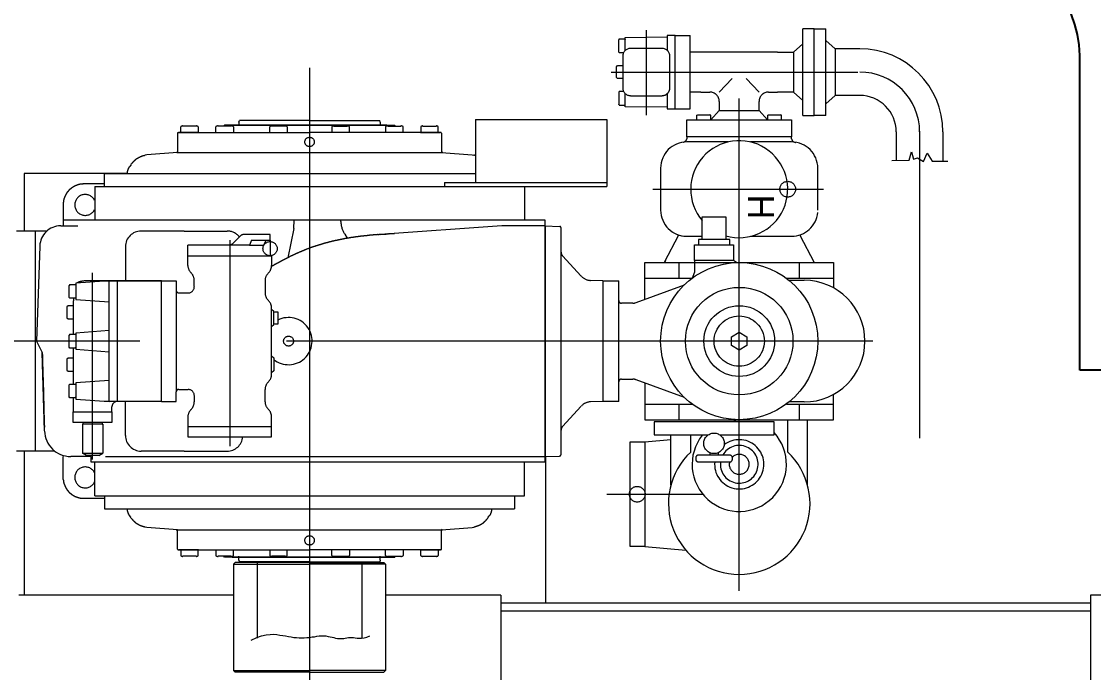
# Model space of a CAD drawing. Extents: x 475189 to 476029, y 1007718 to 1008015.
# Drawn here: x 475704.76 to 475715.73, y 1007880.77 to 1007887.43 of the extents above; entities that cross this region are included whole.
import ezdxf
from ezdxf.enums import TextEntityAlignment as Align

# ---------------------------------------------------------------- set-up
doc = ezdxf.new("R2010")
doc.units = 0
doc.header["$LTSCALE"] = 2
doc.header["$MEASUREMENT"] = 0
doc.linetypes.add('AM_ISO02W050x2', pattern=[3.75, 3, -0.75])
doc.layers.get('0').update_dxf_attribs({"linetype": 'CONTINUOUS', "lineweight": 0})
doc.layers.add('R.B', color=6, linetype='CONTINUOUS', lineweight=0)
doc.layers.add('TEXT', color=1, linetype='CONTINUOUS', lineweight=0)
doc.layers.add('Yellow-1', color=2, linetype='CONTINUOUS')
doc.styles.add('ROMANS', font='ROMANS.SHX')
doc.styles.get("Standard").update_dxf_attribs({"font": '', "width": 0.95, "height": 200})
doc.styles.add('XT03_5', font='romans', dxfattribs={"width": 0.6, "height": 87.5})
doc.styles.get('Standard').set_extended_font_data('Gulim')

# ---------------------------------------------------------------- blocks, each defined once
blk = doc.blocks.new('EXISTING')
at = {"color": 8}
blk.add_line((475707.706, 1007884.156), (475707.706, 1007851.614), dxfattribs=at)
at = {"color": 8, "linetype": 'ByBlock', "style": 'ROMANS'}
for tag, height, width, p in [('DIRECTION', 0.536, 0.85, (475672.394, 1007828.239)), ('DN', 1.072, 0.708333, (475752.552, 1007802.238))]:
    blk.add_attdef(tag, text='', height=height, dxfattribs=dict(at, width=width)).set_placement(p, align=Align.MIDDLE_RIGHT)
at = {"color": 8, "style": 'XT03_5', "text_generation_flag": 4, "width": 0.6, "flags": 9}
for p, rotation in [((475706.595, 1007775.576), 270), ((475708.817, 1007766.103), 90)]:
    blk.add_attdef('KEYWORD', p, '', height=0.0375, rotation=rotation, dxfattribs=at)
at = {"color": 8, "style": 'XT03_5', "width": 0.6, "flags": 9}
for p, rotation in [((475708.817, 1007775.576), 270), ((475706.595, 1007766.103), 90)]:
    blk.add_attdef('KEYWORD', p, '', height=0.0375, rotation=rotation, dxfattribs=at)
at = {"layer": 'TEXT', "color": 8, "style": 'ROMANS', "width": 0.85, "flags": 8}
blk.add_attdef('WTD', text='', height=1.072, rotation=180, dxfattribs=at).set_placement((475705.173, 1007794.2), align=Align.MIDDLE_CENTER)
blk.add_attdef('WTD', text='', height=1.072, dxfattribs=at).set_placement((475731.4, 1007752.462), align=Align.MIDDLE_CENTER)

msp = doc.modelspace()

# ---------------------------------------------------------------- linework, layer by layer
at = {"color": 8, "linetype": 'AM_ISO02W050x2'}
for p, q in [((475711.151, 1007887.337), (475711.151, 1007886.468)), ((475712.752, 1007886.465), (475712.752, 1007887.35)), ((475712.87, 1007887.35), (475712.752, 1007887.35)), ((475712.87, 1007886.465), (475712.87, 1007887.35)), ((475712.87, 1007886.465), (475712.87, 1007887.35)), ((475712.87, 1007887.35), (475712.988, 1007887.35)), ((475712.988, 1007886.465), (475712.988, 1007887.35)), ((475710.874, 1007887.247), (475710.869, 1007887.237)), ((475710.869, 1007887.114), (475710.869, 1007887.237)), ((475710.874, 1007887.247), (475710.931, 1007887.247)), ((475710.931, 1007887.247), (475710.936, 1007887.237)), ((475710.936, 1007887.262), (475711.365, 1007887.267)), ((475710.936, 1007887.129), (475710.936, 1007887.262)), ((475711.151, 1007887.264), (475711.151, 1007887.03)), ((475711.446, 1007887.283), (475711.365, 1007887.283)), ((475711.365, 1007887.283), (475711.365, 1007887.129)), ((475711.446, 1007886.532), (475711.446, 1007887.283)), ((475711.446, 1007887.283), (475711.601, 1007887.283)), ((475711.601, 1007886.532), (475711.601, 1007887.283)), ((475712.656, 1007887.112), (475712.752, 1007887.197)), ((475713.085, 1007887.146), (475712.988, 1007887.231)), ((475710.874, 1007887.105), (475710.869, 1007887.114)), ((475710.918, 1007887.105), (475710.874, 1007887.105)), ((475711.312, 1007887.149), (475710.99, 1007887.149)), ((475711.708, 1007887.112), (475711.601, 1007887.112)), ((475712.495, 1007887.112), (475711.708, 1007887.112)), ((475712.495, 1007887.112), (475712.656, 1007887.112)), ((475712.656, 1007887.112), (475712.656, 1007886.704)), ((475713.085, 1007887.146), (475713.085, 1007886.669)), ((475713.335, 1007887.146), (475713.085, 1007887.146)), ((475710.845, 1007886.963), (475710.858, 1007886.975)), ((475710.845, 1007886.853), (475710.845, 1007886.963)), ((475710.858, 1007886.975), (475710.91, 1007886.975)), ((475710.91, 1007887.069), (475710.91, 1007886.747)), ((475711.392, 1007886.747), (475711.392, 1007887.069)), ((475707.706, 1007886.952), (475707.706, 1007880.908)), ((475710.791, 1007886.908), (475713.315, 1007886.908)), ((475710.858, 1007886.841), (475710.845, 1007886.853)), ((475710.91, 1007886.841), (475710.858, 1007886.841)), ((475711.898, 1007886.704), (475712.031, 1007886.841)), ((475712.306, 1007886.704), (475712.172, 1007886.841)), ((475710.874, 1007886.71), (475710.869, 1007886.701)), ((475710.869, 1007886.701), (475710.869, 1007886.578)), ((475710.918, 1007886.71), (475710.874, 1007886.71)), ((475710.936, 1007886.554), (475710.936, 1007886.687)), ((475710.99, 1007886.666), (475711.312, 1007886.666)), ((475711.365, 1007886.687), (475711.365, 1007886.532)), ((475711.708, 1007886.704), (475711.601, 1007886.704)), ((475711.708, 1007886.704), (475711.801, 1007886.704)), ((475712.102, 1007881.601), (475712.102, 1007886.637)), ((475712.402, 1007886.704), (475712.495, 1007886.704)), ((475712.656, 1007886.704), (475712.495, 1007886.704)), ((475712.656, 1007886.704), (475712.752, 1007886.618)), ((475713.085, 1007886.669), (475712.988, 1007886.584)), ((475713.335, 1007886.669), (475713.085, 1007886.669)), ((475710.874, 1007886.569), (475710.869, 1007886.578)), ((475710.874, 1007886.569), (475710.931, 1007886.569)), ((475710.931, 1007886.569), (475710.936, 1007886.578)), ((475711.365, 1007886.549), (475710.936, 1007886.554)), ((475711.365, 1007886.532), (475711.446, 1007886.532)), ((475711.446, 1007886.532), (475711.601, 1007886.532)), ((475711.898, 1007886.607), (475711.898, 1007886.514)), ((475712.306, 1007886.514), (475712.306, 1007886.607)), ((475709.405, 1007886.423), (475709.405, 1007885.78)), ((475709.405, 1007886.423), (475710.747, 1007886.423)), ((475710.747, 1007886.423), (475710.747, 1007885.737)), ((475711.566, 1007886.246), (475711.566, 1007886.418)), ((475711.566, 1007886.418), (475712.638, 1007886.418)), ((475711.669, 1007886.467), (475711.678, 1007886.472)), ((475711.669, 1007886.418), (475711.669, 1007886.467)), ((475711.678, 1007886.472), (475711.801, 1007886.472)), ((475711.811, 1007886.466), (475711.801, 1007886.472)), ((475711.811, 1007886.418), (475711.811, 1007886.466)), ((475711.898, 1007886.514), (475711.812, 1007886.418)), ((475711.898, 1007886.514), (475712.306, 1007886.514)), ((475712.306, 1007886.514), (475712.391, 1007886.418)), ((475712.393, 1007886.467), (475712.402, 1007886.472)), ((475712.393, 1007886.418), (475712.393, 1007886.467)), ((475712.402, 1007886.472), (475712.525, 1007886.472)), ((475712.534, 1007886.466), (475712.525, 1007886.472)), ((475712.534, 1007886.418), (475712.534, 1007886.466)), ((475712.638, 1007886.418), (475712.638, 1007886.246)), ((475712.752, 1007886.465), (475712.87, 1007886.465)), ((475712.988, 1007886.465), (475712.87, 1007886.465)), ((475706.388, 1007886.289), (475706.388, 1007886.349)), ((475706.545, 1007886.356), (475706.411, 1007886.356)), ((475706.568, 1007886.349), (475706.568, 1007886.289)), ((475706.748, 1007886.289), (475706.748, 1007886.349)), ((475706.905, 1007886.356), (475706.77, 1007886.356)), ((475706.835, 1007886.364), (475706.83, 1007886.356)), ((475706.915, 1007886.364), (475706.835, 1007886.364)), ((475706.915, 1007886.364), (475707.706, 1007886.364)), ((475707.706, 1007886.364), (475706.915, 1007886.364)), ((475706.927, 1007886.349), (475706.927, 1007886.289)), ((475706.982, 1007886.397), (475706.988, 1007886.413)), ((475706.982, 1007886.397), (475706.982, 1007886.364)), ((475707.706, 1007886.413), (475706.988, 1007886.413)), ((475707.298, 1007886.289), (475707.298, 1007886.349)), ((475707.455, 1007886.356), (475707.321, 1007886.356)), ((475707.478, 1007886.349), (475707.478, 1007886.289)), ((475707.706, 1007886.413), (475708.424, 1007886.413)), ((475707.706, 1007886.364), (475708.496, 1007886.364)), ((475708.496, 1007886.364), (475707.706, 1007886.364)), ((475707.934, 1007886.349), (475707.934, 1007886.289)), ((475707.956, 1007886.356), (475708.091, 1007886.356)), ((475708.113, 1007886.289), (475708.113, 1007886.349)), ((475708.429, 1007886.397), (475708.424, 1007886.413)), ((475708.429, 1007886.397), (475708.429, 1007886.364)), ((475708.484, 1007886.349), (475708.484, 1007886.289)), ((475708.496, 1007886.364), (475708.577, 1007886.364)), ((475708.506, 1007886.356), (475708.641, 1007886.356)), ((475708.577, 1007886.364), (475708.582, 1007886.356)), ((475708.664, 1007886.289), (475708.664, 1007886.349)), ((475708.843, 1007886.349), (475708.843, 1007886.289)), ((475708.866, 1007886.356), (475709.001, 1007886.356)), ((475709.023, 1007886.289), (475709.023, 1007886.349)), ((475706.36, 1007886.289), (475706.355, 1007886.284)), ((475706.36, 1007886.289), (475706.355, 1007886.284)), ((475706.355, 1007886.284), (475706.355, 1007886.096)), ((475706.355, 1007886.284), (475706.355, 1007886.147)), ((475706.36, 1007886.289), (475706.569, 1007886.289)), ((475706.569, 1007886.289), (475706.365, 1007886.289)), ((475706.365, 1007886.289), (475706.569, 1007886.289)), ((475706.556, 1007886.289), (475706.379, 1007886.289)), ((475706.569, 1007886.289), (475707.706, 1007886.289)), ((475708.842, 1007886.289), (475707.706, 1007886.289)), ((475708.619, 1007886.289), (475708.529, 1007886.289)), ((475709.051, 1007886.289), (475708.842, 1007886.289)), ((475709.046, 1007886.289), (475708.842, 1007886.289)), ((475708.842, 1007886.289), (475709.046, 1007886.289)), ((475708.856, 1007886.289), (475709.032, 1007886.289)), ((475709.051, 1007886.289), (475709.057, 1007886.284)), ((475709.051, 1007886.289), (475709.057, 1007886.284)), ((475709.057, 1007886.284), (475709.057, 1007886.096)), ((475709.057, 1007886.284), (475709.057, 1007886.147)), ((475711.566, 1007886.246), (475711.566, 1007886.225)), ((475712.638, 1007886.246), (475711.566, 1007886.246)), ((475712.638, 1007886.225), (475712.638, 1007886.246)), ((475713.709, 1007886.295), (475713.709, 1007886.004)), ((475713.948, 1007886.303), (475713.948, 1007883.165)), ((475714.186, 1007886.295), (475714.186, 1007885.997)), ((475706.355, 1007886.085), (475706.04, 1007886.06)), ((475706.355, 1007886.096), (475706.348, 1007886.084)), ((475706.348, 1007886.085), (475709.063, 1007886.085)), ((475709.056, 1007886.085), (475709.371, 1007886.06)), ((475709.057, 1007886.096), (475709.063, 1007886.085)), ((475711.987, 1007886.193), (475711.566, 1007886.193)), ((475712.638, 1007886.193), (475712.216, 1007886.193)), ((475713.842, 1007886.008), (475713.865, 1007886.093)), ((475713.865, 1007886.093), (475713.886, 1007886.018)), ((475709.371, 1007886.06), (475709.387, 1007886.058)), ((475713.663, 1007886.003), (475713.842, 1007886.008)), ((475713.886, 1007886.018), (475713.927, 1007886.031)), ((475713.927, 1007886.031), (475713.988, 1007885.994)), ((475713.988, 1007885.994), (475714.026, 1007886.079)), ((475714.026, 1007886.079), (475714.077, 1007885.997)), ((475714.077, 1007885.997), (475714.235, 1007885.997)), ((475705.842, 1007885.871), (475704.785, 1007885.871)), ((475704.785, 1007885.871), (475704.785, 1007885.281)), ((475705.607, 1007885.871), (475709.405, 1007885.871)), ((475705.607, 1007885.737), (475705.607, 1007885.871)), ((475711.298, 1007885.925), (475711.298, 1007885.496)), ((475712.906, 1007885.496), (475712.906, 1007885.925)), ((475705.399, 1007885.764), (475705.388, 1007885.764)), ((475705.607, 1007885.764), (475705.399, 1007885.764)), ((475709.088, 1007885.78), (475710.747, 1007885.78)), ((475709.088, 1007885.78), (475709.088, 1007885.737)), ((475705.508, 1007885.737), (475709.904, 1007885.737)), ((475705.508, 1007885.737), (475705.508, 1007885.394)), ((475709.904, 1007885.737), (475710.747, 1007885.737)), ((475709.904, 1007885.737), (475709.904, 1007885.394)), ((475711.219, 1007885.71), (475712.964, 1007885.71)), ((475705.186, 1007885.571), (475705.186, 1007885.335)), ((475711.724, 1007885.196), (475711.724, 1007885.426)), ((475711.724, 1007885.426), (475711.965, 1007885.426)), ((475711.965, 1007885.426), (475711.965, 1007885.196)), ((475705.16, 1007885.335), (475705.336, 1007885.335)), ((475705.82, 1007885.394), (475705.186, 1007885.394)), ((475710.118, 1007885.394), (475705.82, 1007885.394)), ((475707.545, 1007885.308), (475707.549, 1007885.394)), ((475707.545, 1007885.335), (475707.546, 1007885.335)), ((475708.026, 1007885.378), (475708.025, 1007885.394)), ((475708.028, 1007885.335), (475708.029, 1007885.335)), ((475709.673, 1007885.335), (475708.43, 1007885.246)), ((475710.118, 1007885.335), (475709.673, 1007885.335)), ((475710.118, 1007885.076), (475710.118, 1007885.394)), ((475710.118, 1007885.335), (475710.118, 1007882.976)), ((475710.118, 1007885.335), (475710.263, 1007885.33)), ((475704.902, 1007885.281), (475704.709, 1007885.281)), ((475705.018, 1007885.281), (475704.902, 1007885.281)), ((475704.902, 1007885.074), (475704.902, 1007885.281)), ((475706.423, 1007885.281), (475705.983, 1007885.281)), ((475706.423, 1007885.281), (475706.862, 1007885.281)), ((475706.997, 1007885.231), (475706.921, 1007885.155)), ((475707.302, 1007885.247), (475707.035, 1007885.247)), ((475707.302, 1007885.188), (475707.302, 1007885.247)), ((475707.545, 1007885.308), (475707.484, 1007885.009)), ((475707.545, 1007885.308), (475707.484, 1007885.009)), ((475708.067, 1007885.249), (475708.092, 1007885.208)), ((475708.067, 1007885.249), (475708.092, 1007885.208)), ((475708.43, 1007885.246), (475708.419, 1007885.245)), ((475708.43, 1007885.246), (475708.419, 1007885.245)), ((475708.429, 1007885.246), (475708.489, 1007885.25)), ((475708.484, 1007885.25), (475708.49, 1007885.25)), ((475710.279, 1007882.997), (475710.279, 1007885.314)), ((475711.481, 1007885.241), (475711.335, 1007884.96)), ((475711.566, 1007885.228), (475711.724, 1007885.228)), ((475712.216, 1007885.228), (475712.638, 1007885.228)), ((475712.722, 1007885.241), (475712.868, 1007884.96)), ((475704.946, 1007885.128), (475704.914, 1007884.157)), ((475705.822, 1007885.121), (475705.822, 1007884.772)), ((475706.905, 1007885.139), (475706.46, 1007885.139)), ((475706.46, 1007885.027), (475706.46, 1007885.139)), ((475706.889, 1007885.189), (475706.889, 1007883.082)), ((475707.093, 1007885.139), (475706.905, 1007885.139)), ((475706.905, 1007885.139), (475706.905, 1007885.139)), ((475707.113, 1007885.188), (475707.093, 1007885.139)), ((475707.093, 1007885.139), (475707.238, 1007885.139)), ((475707.113, 1007885.188), (475707.302, 1007885.188)), ((475707.238, 1007885.139), (475707.263, 1007885.188)), ((475707.302, 1007885.188), (475707.302, 1007885.027)), ((475711.646, 1007884.981), (475711.646, 1007885.142)), ((475711.646, 1007885.142), (475712.043, 1007885.142)), ((475711.684, 1007885.196), (475711.684, 1007885.142)), ((475712.005, 1007885.196), (475711.684, 1007885.196)), ((475712.005, 1007885.142), (475712.005, 1007885.196)), ((475712.043, 1007885.142), (475712.043, 1007884.981)), ((475704.902, 1007884.156), (475704.902, 1007885.074)), ((475706.46, 1007885.027), (475707.318, 1007885.027)), ((475706.46, 1007884.93), (475706.46, 1007885.027)), ((475707.318, 1007885.027), (475707.318, 1007884.93)), ((475710.118, 1007884.156), (475710.118, 1007885.076)), ((475710.486, 1007884.82), (475710.293, 1007885.028)), ((475711.137, 1007884.96), (475713.067, 1007884.96)), ((475711.137, 1007884.799), (475711.137, 1007884.96)), ((475711.346, 1007884.981), (475711.335, 1007884.96)), ((475711.485, 1007884.96), (475711.485, 1007884.799)), ((475711.646, 1007884.981), (475711.646, 1007884.862)), ((475712.043, 1007884.981), (475711.646, 1007884.981)), ((475712.074, 1007884.959), (475712.043, 1007884.981)), ((475712.718, 1007884.799), (475712.718, 1007884.96)), ((475713.067, 1007884.96), (475713.067, 1007884.799)), ((475705.657, 1007884.772), (475705.315, 1007884.748)), ((475705.657, 1007884.772), (475705.416, 1007884.772)), ((475705.657, 1007884.772), (475705.416, 1007884.772)), ((475705.486, 1007882.946), (475705.486, 1007884.856)), ((475706.192, 1007884.772), (475705.603, 1007884.772)), ((475705.603, 1007884.772), (475706.192, 1007884.772)), ((475705.603, 1007884.772), (475706.192, 1007884.772)), ((475706.165, 1007884.772), (475705.629, 1007884.772)), ((475705.657, 1007883.539), (475705.657, 1007884.772)), ((475705.657, 1007883.539), (475705.657, 1007884.772)), ((475705.657, 1007884.772), (475705.738, 1007884.772)), ((475705.657, 1007884.772), (475705.738, 1007884.772)), ((475705.738, 1007884.772), (475705.738, 1007883.539)), ((475706.192, 1007883.539), (475706.192, 1007884.772)), ((475706.192, 1007884.772), (475706.342, 1007884.772)), ((475706.192, 1007884.772), (475706.342, 1007884.772)), ((475706.342, 1007884.772), (475706.342, 1007884.676)), ((475706.527, 1007884.713), (475706.527, 1007884.776)), ((475707.251, 1007884.776), (475707.251, 1007884.649)), ((475710.708, 1007884.772), (475710.58, 1007884.777)), ((475710.708, 1007884.772), (475710.708, 1007883.539)), ((475710.708, 1007884.772), (475710.869, 1007884.772)), ((475710.869, 1007883.539), (475710.869, 1007884.772)), ((475711.137, 1007884.799), (475711.619, 1007884.799)), ((475711.137, 1007884.583), (475711.137, 1007884.799)), ((475711.646, 1007884.862), (475711.622, 1007884.801)), ((475712.584, 1007884.799), (475713.067, 1007884.799)), ((475712.766, 1007884.777), (475712.612, 1007884.777)), ((475713.067, 1007884.799), (475713.067, 1007884.706)), ((475705.253, 1007884.736), (475705.248, 1007884.726)), ((475705.248, 1007884.603), (475705.248, 1007884.726)), ((475705.253, 1007884.736), (475705.31, 1007884.736)), ((475705.31, 1007884.736), (475705.315, 1007884.726)), ((475705.315, 1007884.748), (475705.315, 1007884.582)), ((475706.342, 1007884.676), (475706.342, 1007883.636)), ((475711.538, 1007884.729), (475711.043, 1007884.549)), ((475705.253, 1007884.594), (475705.248, 1007884.603)), ((475705.31, 1007884.594), (475705.253, 1007884.594)), ((475705.289, 1007884.558), (475705.289, 1007884.226)), ((475705.31, 1007884.594), (475705.315, 1007884.603)), ((475705.315, 1007884.582), (475705.657, 1007884.558)), ((475706.369, 1007884.649), (475706.463, 1007884.649)), ((475705.236, 1007884.517), (475705.224, 1007884.506)), ((475705.224, 1007884.506), (475705.224, 1007884.395)), ((475705.289, 1007884.517), (475705.236, 1007884.517)), ((475707.318, 1007883.818), (475707.318, 1007884.493)), ((475707.34, 1007884.46), (475707.318, 1007884.481)), ((475707.34, 1007884.326), (475707.34, 1007884.46)), ((475707.34, 1007884.454), (475707.382, 1007884.454)), ((475707.382, 1007884.454), (475707.382, 1007884.331)), ((475711.015, 1007884.544), (475710.896, 1007884.544)), ((475705.224, 1007884.395), (475705.236, 1007884.383)), ((475705.236, 1007884.383), (475705.289, 1007884.383)), ((475707.382, 1007884.331), (475707.34, 1007884.331)), ((475705.253, 1007884.226), (475705.248, 1007884.217)), ((475705.253, 1007884.226), (475705.31, 1007884.226)), ((475705.31, 1007884.226), (475705.315, 1007884.217)), ((475705.657, 1007884.263), (475705.315, 1007884.239)), ((475705.315, 1007884.239), (475705.315, 1007884.073)), ((475707.318, 1007884.304), (475707.34, 1007884.326)), ((475712.024, 1007884.201), (475712.102, 1007884.246)), ((475712.102, 1007884.246), (475712.18, 1007884.201)), ((475713.47, 1007884.156), (475703.692, 1007884.156)), ((475704.902, 1007883.237), (475704.902, 1007884.156)), ((475704.914, 1007884.157), (475704.971, 1007884.039)), ((475705.248, 1007884.094), (475705.248, 1007884.217)), ((475710.118, 1007883.235), (475710.118, 1007884.156)), ((475712.024, 1007884.11), (475712.024, 1007884.201)), ((475712.102, 1007884.065), (475712.024, 1007884.11)), ((475712.18, 1007884.11), (475712.102, 1007884.065)), ((475712.18, 1007884.201), (475712.18, 1007884.11)), ((475704.994, 1007883.237), (475704.971, 1007884.039)), ((475705.253, 1007884.085), (475705.248, 1007884.094)), ((475705.31, 1007884.085), (475705.253, 1007884.085)), ((475705.289, 1007884.085), (475705.289, 1007883.717)), ((475705.31, 1007884.085), (475705.315, 1007884.094)), ((475705.315, 1007884.073), (475705.657, 1007884.048)), ((475707.318, 1007884.007), (475707.34, 1007883.985)), ((475705.236, 1007883.981), (475705.224, 1007883.97)), ((475705.224, 1007883.97), (475705.224, 1007883.859)), ((475705.289, 1007883.981), (475705.236, 1007883.981)), ((475707.34, 1007883.985), (475707.34, 1007883.851)), ((475705.224, 1007883.859), (475705.236, 1007883.847)), ((475705.236, 1007883.847), (475705.289, 1007883.847)), ((475707.34, 1007883.851), (475707.318, 1007883.83)), ((475705.253, 1007883.717), (475705.248, 1007883.708)), ((475705.248, 1007883.585), (475705.248, 1007883.708)), ((475705.253, 1007883.717), (475705.31, 1007883.717)), ((475705.31, 1007883.717), (475705.315, 1007883.708)), ((475705.657, 1007883.754), (475705.315, 1007883.729)), ((475705.315, 1007883.729), (475705.315, 1007883.563)), ((475710.896, 1007883.767), (475711.015, 1007883.767)), ((475711.043, 1007883.762), (475711.538, 1007883.583)), ((475711.137, 1007883.728), (475711.137, 1007883.512)), ((475705.253, 1007883.575), (475705.248, 1007883.585)), ((475705.31, 1007883.575), (475705.253, 1007883.575)), ((475705.289, 1007883.575), (475705.289, 1007883.432)), ((475705.31, 1007883.575), (475705.315, 1007883.585)), ((475705.315, 1007883.563), (475705.657, 1007883.539)), ((475706.342, 1007883.539), (475706.342, 1007883.636)), ((475706.369, 1007883.662), (475706.463, 1007883.662)), ((475706.527, 1007883.598), (475706.527, 1007883.535)), ((475707.251, 1007883.535), (475707.251, 1007883.662)), ((475713.067, 1007883.512), (475713.067, 1007883.605)), ((475706.192, 1007883.539), (475705.603, 1007883.539)), ((475705.684, 1007883.432), (475705.684, 1007883.485)), ((475705.822, 1007883.191), (475705.822, 1007883.539)), ((475706.192, 1007883.539), (475706.342, 1007883.539)), ((475710.486, 1007883.492), (475710.293, 1007883.283)), ((475710.708, 1007883.539), (475710.58, 1007883.535)), ((475710.869, 1007883.539), (475710.708, 1007883.539)), ((475711.137, 1007883.512), (475711.619, 1007883.512)), ((475711.137, 1007883.512), (475711.137, 1007883.351)), ((475711.485, 1007883.512), (475711.485, 1007883.351)), ((475712.584, 1007883.512), (475713.067, 1007883.512)), ((475712.766, 1007883.534), (475712.612, 1007883.534)), ((475712.718, 1007883.351), (475712.718, 1007883.512)), ((475713.067, 1007883.351), (475713.067, 1007883.512)), ((475705.289, 1007883.325), (475705.289, 1007883.432)), ((475705.289, 1007883.432), (475705.684, 1007883.432)), ((475705.684, 1007883.432), (475705.684, 1007883.325)), ((475706.46, 1007883.381), (475706.46, 1007883.284)), ((475707.318, 1007883.284), (475707.318, 1007883.381)), ((475711.137, 1007883.351), (475713.067, 1007883.351)), ((475712.074, 1007883.352), (475712.043, 1007883.33)), ((475712.598, 1007883.021), (475712.598, 1007883.351)), ((475712.801, 1007882.681), (475712.801, 1007883.351)), ((475704.902, 1007883.03), (475704.902, 1007883.237)), ((475705.684, 1007883.325), (475705.289, 1007883.325)), ((475705.382, 1007883.307), (475705.382, 1007883.009)), ((475705.389, 1007883.307), (475705.382, 1007883.307)), ((475705.389, 1007883.307), (475705.389, 1007883.325)), ((475705.583, 1007883.307), (475705.389, 1007883.307)), ((475705.583, 1007883.325), (475705.583, 1007883.307)), ((475705.583, 1007883.307), (475705.59, 1007883.307)), ((475705.59, 1007883.307), (475705.59, 1007883.009)), ((475706.46, 1007883.284), (475707.318, 1007883.284)), ((475706.46, 1007883.284), (475706.46, 1007883.177)), ((475707.318, 1007883.177), (475707.318, 1007883.284)), ((475710.118, 1007882.917), (475710.118, 1007883.235)), ((475711.646, 1007883.33), (475711.23, 1007883.33)), ((475711.23, 1007883.33), (475711.23, 1007883.196)), ((475712.043, 1007883.33), (475711.646, 1007883.33)), ((475712.459, 1007883.33), (475712.043, 1007883.33)), ((475712.459, 1007883.196), (475712.459, 1007883.33)), ((475706.46, 1007883.177), (475707.318, 1007883.177)), ((475710.987, 1007882.054), (475710.987, 1007883.126)), ((475710.987, 1007883.126), (475711.137, 1007883.126)), ((475711.137, 1007883.126), (475711.403, 1007883.15)), ((475711.137, 1007883.126), (475711.137, 1007882.054)), ((475711.23, 1007883.196), (475711.785, 1007883.196)), ((475711.403, 1007882.681), (475711.403, 1007883.196)), ((475711.606, 1007883.021), (475711.606, 1007883.196)), ((475711.904, 1007883.196), (475712.459, 1007883.196)), ((475704.902, 1007883.03), (475704.709, 1007883.03)), ((475704.785, 1007883.03), (475704.785, 1007881.556)), ((475705.101, 1007883.03), (475704.902, 1007883.03)), ((475706.423, 1007883.03), (475705.983, 1007883.03)), ((475706.423, 1007883.03), (475706.862, 1007883.03)), ((475706.423, 1007883.03), (475706.862, 1007883.03)), ((475711.804, 1007882.99), (475711.804, 1007883.014)), ((475711.885, 1007883.014), (475711.885, 1007882.99)), ((475705.186, 1007882.74), (475705.186, 1007882.976)), ((475705.47, 1007882.976), (475705.262, 1007882.976)), ((475705.423, 1007882.986), (475705.382, 1007883.009)), ((475705.382, 1007883.009), (475705.59, 1007883.009)), ((475705.382, 1007883.009), (475705.59, 1007883.009)), ((475705.55, 1007882.986), (475705.423, 1007882.986)), ((475705.473, 1007882.917), (475705.47, 1007882.976)), ((475705.82, 1007882.917), (475705.473, 1007882.917)), ((475705.508, 1007882.574), (475705.508, 1007882.917)), ((475705.55, 1007882.986), (475705.59, 1007883.009)), ((475705.619, 1007882.976), (475710.118, 1007882.976)), ((475710.118, 1007882.917), (475705.82, 1007882.917)), ((475709.904, 1007882.574), (475709.904, 1007882.917)), ((475710.118, 1007882.976), (475710.263, 1007882.981)), ((475710.119, 1007882.976), (475710.119, 1007881.475)), ((475711.657, 1007882.963), (475711.657, 1007882.947)), ((475711.844, 1007882.99), (475711.684, 1007882.99)), ((475711.684, 1007882.92), (475712.005, 1007882.92)), ((475712.005, 1007882.99), (475711.844, 1007882.99)), ((475712.032, 1007882.947), (475712.032, 1007882.963)), ((475705.508, 1007882.574), (475709.904, 1007882.574)), ((475705.607, 1007882.574), (475705.607, 1007882.441)), ((475709.804, 1007882.574), (475709.804, 1007882.441)), ((475710.749, 1007882.59), (475711.731, 1007882.59)), ((475705.399, 1007882.547), (475705.388, 1007882.548)), ((475705.607, 1007882.547), (475705.399, 1007882.547)), ((475705.607, 1007882.441), (475709.804, 1007882.441)), ((475705.748, 1007882.441), (475705.748, 1007882.441)), ((475706.355, 1007882.226), (475706.04, 1007882.251)), ((475709.056, 1007882.226), (475709.371, 1007882.251)), ((475706.355, 1007882.215), (475706.348, 1007882.227)), ((475706.348, 1007882.226), (475707.728, 1007882.226)), ((475706.348, 1007882.226), (475709.063, 1007882.226)), ((475706.355, 1007882.027), (475706.355, 1007882.215)), ((475706.355, 1007882.027), (475706.355, 1007882.164)), ((475707.706, 1007882.226), (475709.063, 1007882.226)), ((475709.057, 1007882.215), (475709.067, 1007882.232)), ((475709.057, 1007882.027), (475709.057, 1007882.215)), ((475709.057, 1007882.027), (475709.057, 1007882.164)), ((475706.36, 1007882.022), (475706.355, 1007882.027)), ((475706.36, 1007882.022), (475706.355, 1007882.027)), ((475709.051, 1007882.022), (475709.057, 1007882.027)), ((475709.051, 1007882.022), (475709.057, 1007882.027)), ((475711.137, 1007882.054), (475710.987, 1007882.054)), ((475711.137, 1007882.054), (475711.554, 1007882.018)), ((475706.36, 1007882.022), (475706.569, 1007882.022)), ((475706.365, 1007882.022), (475706.569, 1007882.022)), ((475706.569, 1007882.022), (475706.365, 1007882.022)), ((475706.556, 1007882.022), (475706.379, 1007882.022)), ((475706.388, 1007882.022), (475706.388, 1007881.963)), ((475706.545, 1007881.955), (475706.411, 1007881.955)), ((475706.568, 1007881.963), (475706.568, 1007882.022)), ((475706.569, 1007882.022), (475707.706, 1007882.022)), ((475706.748, 1007882.022), (475706.748, 1007881.963)), ((475706.905, 1007881.955), (475706.77, 1007881.955)), ((475706.835, 1007881.947), (475706.83, 1007881.955)), ((475706.915, 1007881.947), (475706.835, 1007881.947)), ((475707.706, 1007881.947), (475706.915, 1007881.947)), ((475706.915, 1007881.947), (475707.706, 1007881.947)), ((475706.927, 1007881.963), (475706.927, 1007882.022)), ((475706.982, 1007881.915), (475706.982, 1007881.955)), ((475706.982, 1007881.915), (475706.982, 1007881.955)), ((475706.982, 1007881.915), (475706.982, 1007881.947)), ((475707.298, 1007882.022), (475707.298, 1007881.963)), ((475707.455, 1007881.955), (475707.321, 1007881.955)), ((475707.478, 1007881.963), (475707.478, 1007882.022)), ((475708.842, 1007882.022), (475707.706, 1007882.022)), ((475708.496, 1007881.947), (475707.706, 1007881.947)), ((475707.706, 1007881.947), (475708.496, 1007881.947)), ((475707.934, 1007881.963), (475707.934, 1007882.022)), ((475707.956, 1007881.955), (475708.091, 1007881.955)), ((475708.113, 1007882.022), (475708.113, 1007881.963)), ((475708.429, 1007881.915), (475708.429, 1007881.955)), ((475708.429, 1007881.915), (475708.429, 1007881.947)), ((475708.484, 1007881.963), (475708.484, 1007882.022)), ((475708.496, 1007881.947), (475708.577, 1007881.947)), ((475708.506, 1007881.955), (475708.641, 1007881.955)), ((475708.619, 1007882.022), (475708.529, 1007882.022)), ((475708.577, 1007881.947), (475708.582, 1007881.955)), ((475708.664, 1007882.022), (475708.664, 1007881.963)), ((475708.842, 1007882.022), (475709.046, 1007882.022)), ((475709.046, 1007882.022), (475708.842, 1007882.022)), ((475709.051, 1007882.022), (475708.842, 1007882.022)), ((475708.843, 1007881.963), (475708.843, 1007882.022)), ((475708.856, 1007882.022), (475709.032, 1007882.022)), ((475708.866, 1007881.955), (475709.001, 1007881.955)), ((475709.023, 1007882.022), (475709.023, 1007881.963)), ((475706.928, 1007881.874), (475706.944, 1007881.891)), ((475706.928, 1007881.874), (475707.706, 1007881.874)), ((475706.928, 1007881.874), (475706.928, 1007880.786)), ((475707.706, 1007881.891), (475706.944, 1007881.891)), ((475706.982, 1007881.915), (475706.988, 1007881.899)), ((475706.982, 1007881.915), (475706.988, 1007881.899)), ((475706.982, 1007881.915), (475706.988, 1007881.899)), ((475707.706, 1007881.899), (475706.988, 1007881.899)), ((475707.706, 1007881.899), (475706.988, 1007881.899)), ((475707.706, 1007881.899), (475706.988, 1007881.899)), ((475707.17, 1007881.899), (475707.17, 1007881.118)), ((475707.706, 1007881.899), (475708.424, 1007881.899)), ((475707.706, 1007881.899), (475708.424, 1007881.899)), ((475707.706, 1007881.891), (475708.467, 1007881.891)), ((475708.483, 1007881.874), (475707.706, 1007881.874)), ((475708.242, 1007881.899), (475708.242, 1007881.118)), ((475708.429, 1007881.915), (475708.424, 1007881.899)), ((475708.429, 1007881.915), (475708.424, 1007881.899)), ((475708.483, 1007881.874), (475708.467, 1007881.891)), ((475708.483, 1007881.874), (475708.483, 1007880.786)), ((475706.928, 1007881.556), (475704.731, 1007881.556)), ((475709.664, 1007881.556), (475708.483, 1007881.556)), ((475709.664, 1007881.556), (475709.664, 1007879.518)), ((475706.928, 1007880.786), (475707.706, 1007880.786)), ((475706.928, 1007880.786), (475706.944, 1007880.77)), ((475707.706, 1007880.77), (475706.944, 1007880.77)), ((475707.706, 1007880.801), (475707.706, 1007880.15)), ((475708.483, 1007880.786), (475707.706, 1007880.786)), ((475707.706, 1007880.77), (475708.467, 1007880.77)), ((475708.483, 1007880.786), (475708.467, 1007880.77))]:
    msp.add_line(p, q, dxfattribs=at)
at = {"color": 8}
for p, q in [((475722.718, 1007881.556), (475715.695, 1007881.556)), ((475715.695, 1007881.556), (475715.695, 1007879.518)), ((475715.695, 1007881.475), (475709.664, 1007881.475)), ((475715.695, 1007881.395), (475709.664, 1007881.395))]:
    msp.add_line(p, q, dxfattribs=at)
at = {"color": 8, "linetype": 'AM_ISO02W050x2'}
for points in [[(475706.04, 1007886.06), (475706.025, 1007886.058, -0.018381), (475706.01, 1007886.055, -0.016567), (475705.995, 1007886.051, -0.017733), (475705.98, 1007886.045, -0.021459), (475705.965, 1007886.038, -0.01681), (475705.952, 1007886.031, -0.006723), (475705.939, 1007886.024, -0.022811), (475705.925, 1007886.013, -0.039144), (475705.906, 1007885.994, -0.019723), (475705.883, 1007885.968, -0.010477)], [(475705.88, 1007885.964), (475705.866, 1007885.943, -0.011816), (475705.862, 1007885.936, -0.010758), (475705.859, 1007885.93, -0.011701), (475705.855, 1007885.923, -0.014081), (475705.852, 1007885.916, -0.010844), (475705.85, 1007885.909, -0.003979), (475705.848, 1007885.903, -0.015045), (475705.845, 1007885.895, -0.025873), (475705.843, 1007885.882, -0.00867), (475705.842, 1007885.871, -0.006785)], [(475705.88, 1007882.348), (475705.866, 1007882.368, 0.011816), (475705.862, 1007882.375, 0.010758), (475705.859, 1007882.381, 0.011701), (475705.855, 1007882.388, 0.014081), (475705.852, 1007882.395, 0.010844), (475705.85, 1007882.402, 0.003979), (475705.848, 1007882.408, 0.015045), (475705.845, 1007882.417, 0.025873), (475705.843, 1007882.429, 0.00867), (475705.842, 1007882.441, 0.006785)], [(475709.531, 1007882.348), (475709.545, 1007882.368, -0.011816), (475709.549, 1007882.375, -0.010758), (475709.553, 1007882.381, -0.011701), (475709.556, 1007882.388, -0.014081), (475709.559, 1007882.395, -0.010844), (475709.562, 1007882.402, -0.003979), (475709.564, 1007882.408, -0.015045), (475709.566, 1007882.417, -0.025873), (475709.568, 1007882.429, -0.00867), (475709.57, 1007882.441, -0.006785)], [(475706.04, 1007882.251), (475706.025, 1007882.253, 0.018381), (475706.01, 1007882.256, 0.016567), (475705.995, 1007882.261, 0.017733), (475705.98, 1007882.266, 0.021459), (475705.965, 1007882.273, 0.01681), (475705.952, 1007882.28, 0.006723), (475705.939, 1007882.287, 0.022811), (475705.925, 1007882.298, 0.039144), (475705.906, 1007882.317, 0.019723), (475705.883, 1007882.344, 0.010477)], [(475709.371, 1007882.251), (475709.387, 1007882.253, -0.018381), (475709.402, 1007882.256, -0.016567), (475709.416, 1007882.261, -0.017733), (475709.431, 1007882.266, -0.021459), (475709.446, 1007882.273, -0.01681), (475709.46, 1007882.28, -0.006723), (475709.472, 1007882.287, -0.022811), (475709.486, 1007882.298, -0.039144), (475709.505, 1007882.317, -0.019723), (475709.528, 1007882.344, -0.010477)]]:
    msp.add_lwpolyline(points, format="xyb", dxfattribs=at)
msp.add_lwpolyline([(475707.107, 1007881.099), (475707.165, 1007881.123), (475707.216, 1007881.141), (475707.261, 1007881.151), (475707.302, 1007881.156), (475707.338, 1007881.157), (475707.371, 1007881.155), (475707.402, 1007881.15), (475707.432, 1007881.145), (475707.461, 1007881.14), (475707.489, 1007881.135), (475707.517, 1007881.13), (475707.545, 1007881.126), (475707.572, 1007881.124), (475707.599, 1007881.122), (475707.626, 1007881.121), (475707.652, 1007881.121), (475707.679, 1007881.123), (475707.705, 1007881.126), (475707.731, 1007881.13), (475707.756, 1007881.133), (475707.781, 1007881.137), (475707.805, 1007881.14), (475707.829, 1007881.141), (475707.852, 1007881.141), (475707.874, 1007881.14), (475707.895, 1007881.136), (475707.916, 1007881.132), (475707.936, 1007881.127), (475707.955, 1007881.123), (475707.973, 1007881.118), (475707.991, 1007881.115), (475708.008, 1007881.113), (475708.024, 1007881.113), (475708.04, 1007881.114), (475708.056, 1007881.116), (475708.072, 1007881.119), (475708.087, 1007881.122), (475708.103, 1007881.124), (475708.12, 1007881.125), (475708.137, 1007881.125), (475708.155, 1007881.124), (475708.174, 1007881.121), (475708.194, 1007881.119), (475708.216, 1007881.117), (475708.239, 1007881.118), (475708.264, 1007881.121), (475708.292, 1007881.129), (475708.322, 1007881.141)], dxfattribs=at)
for centre, radius in [((475707.706, 1007886.193), 0.0482), ((475712.598, 1007885.71), 0.0804), ((475707.302, 1007885.102), 0.0724), ((475712.102, 1007884.156), 0.804), ((475712.102, 1007884.156), 0.55), ((475712.102, 1007884.156), 0.362), ((475712.102, 1007884.156), 0.257), ((475707.491, 1007884.156), 0.0509), ((475711.844, 1007883.11), 0.105), ((475711.058, 1007882.59), 0.0804), ((475707.706, 1007882.118), 0.0482)]:
    msp.add_circle(centre, radius, dxfattribs=at)
for centre, radius, start, end in [((475710.99, 1007887.069), 0.0804, 90, 180), ((475711.312, 1007887.069), 0.0804, 0, 90), ((475713.335, 1007886.295), 0.851, 0, 90), ((475713.335, 1007886.295), 0.613, 0, 90), ((475710.99, 1007886.747), 0.0804, 180, 270), ((475711.312, 1007886.747), 0.0804, 269.9988, 0), ((475711.801, 1007886.607), 0.0964, 0, 90), ((475712.402, 1007886.607), 0.0964, 90, 180), ((475713.335, 1007886.295), 0.374, 0, 90), ((475706.411, 1007886.32), 0.0366, 90, 127.8789), ((475706.545, 1007886.32), 0.0366, 52.1211, 90), ((475706.77, 1007886.32), 0.0366, 90, 127.8789), ((475706.905, 1007886.32), 0.0366, 52.1211, 90), ((475707.321, 1007886.32), 0.0366, 90, 127.8789), ((475707.455, 1007886.32), 0.0366, 52.1211, 90), ((475707.956, 1007886.32), 0.0366, 90, 127.8789), ((475708.091, 1007886.32), 0.0366, 52.1211, 90), ((475708.506, 1007886.32), 0.0366, 90, 127.8789), ((475708.641, 1007886.32), 0.0366, 52.1211, 90), ((475708.866, 1007886.32), 0.0366, 90, 127.8789), ((475709.001, 1007886.32), 0.0366, 52.1211, 90), ((475711.523, 1007886.233), 0.0429, 281.3632, 349.5935), ((475712.102, 1007885.71), 0.496, 253.998, 220.3451), ((475712.68, 1007886.232), 0.0429, 189.6517, 271.3656), ((475711.566, 1007885.925), 0.268, 90, 180), ((475712.638, 1007885.925), 0.268, 0, 90), ((475709.351, 1007885.852), 0.209, 75.8933, 80.1054), ((475709.345, 1007885.828), 0.234, 75.0782, 75.9784), ((475705.399, 1007885.549), 0.215, 106.5078, 109.2308), ((475705.399, 1007885.549), 0.215, 103.7146, 106.4388), ((475705.399, 1007885.549), 0.215, 101.0312, 103.7585), ((475705.399, 1007885.549), 0.215, 98.2291, 100.9691), ((475705.399, 1007885.549), 0.215, 95.5397, 98.2758), ((475705.399, 1007885.545), 0.218, 92.7453, 95.4461), ((475705.397, 1007885.551), 0.212, 153.3549, 156.1479), ((475705.413, 1007885.541), 0.23, 150.4443, 152.9768), ((475705.4, 1007885.548), 0.216, 147.6897, 150.4014), ((475705.396, 1007885.552), 0.211, 145.0736, 147.8622), ((475705.399, 1007885.549), 0.215, 142.2583, 144.9946), ((475705.4, 1007885.548), 0.216, 139.5442, 142.264), ((475705.399, 1007885.549), 0.215, 136.7414, 139.4866), ((475705.399, 1007885.549), 0.215, 134.0469, 136.7972), ((475705.399, 1007885.549), 0.215, 131.2235, 133.98), ((475705.4, 1007885.548), 0.216, 128.5154, 131.2666), ((475705.4, 1007885.547), 0.217, 125.6924, 128.4366), ((475705.4, 1007885.548), 0.216, 122.9851, 125.7363), ((475705.4, 1007885.548), 0.216, 120.1727, 122.91), ((475705.4, 1007885.548), 0.216, 117.4736, 120.2023), ((475705.399, 1007885.548), 0.216, 114.6711, 117.3978), ((475705.411, 1007885.549), 0.107, 25.8421, 334.1579), ((475705.399, 1007885.549), 0.215, 111.9861, 114.7121), ((475705.399, 1007885.548), 0.215, 109.1915, 111.9149), ((475705.63, 1007885.518), 0.447, 172.0189, 173.1492), ((475705.352, 1007885.564), 0.166, 168.2886, 174.5251), ((475705.372, 1007885.56), 0.186, 164.9175, 168.5075), ((475705.767, 1007885.417), 0.606, 160.7062, 161.5655), ((475705.409, 1007885.543), 0.226, 158.3271, 160.8635), ((475705.37, 1007885.564), 0.182, 156.2755, 159.6145), ((475711.566, 1007885.496), 0.268, 180, 270), ((475712.638, 1007885.496), 0.268, 270, 354.8941), ((475705.16, 1007885.121), 0.214, 90, 178.1039), ((475708.293, 1007885.392), 0.268, 183, 212.2499), ((475710.263, 1007885.314), 0.0161, 0, 88), ((475711.566, 1007885.496), 0.268, 217.2567, 270), ((475705.983, 1007885.121), 0.161, 90, 180), ((475706.862, 1007885.121), 0.161, 38.8801, 90), ((475706.862, 1007885.121), 0.161, 38.8801, 90), ((475707.035, 1007885.193), 0.0536, 90, 135.0001), ((475708.549, 1007882.579), 2.668, 99.9699, 100.2325), ((475708.549, 1007882.579), 2.668, 99.9699, 100.2325), ((475708.548, 1007882.583), 2.664, 99.7106, 99.9731), ((475708.548, 1007882.583), 2.664, 99.7106, 99.9731), ((475708.547, 1007882.588), 2.659, 99.4409, 99.7038), ((475708.547, 1007882.588), 2.659, 99.4409, 99.7038), ((475708.545, 1007882.604), 2.643, 99.1813, 99.4455), ((475708.545, 1007882.604), 2.643, 99.1813, 99.4455), ((475708.54, 1007882.63), 2.617, 98.9097, 99.1764), ((475708.54, 1007882.63), 2.617, 98.9097, 99.1764), ((475708.543, 1007882.616), 2.63, 98.6499, 98.915), ((475708.543, 1007882.616), 2.63, 98.6499, 98.915), ((475708.551, 1007882.559), 2.688, 98.3797, 98.639), ((475708.551, 1007882.559), 2.688, 98.3797, 98.639), ((475708.557, 1007882.519), 2.729, 98.123, 98.3776), ((475708.557, 1007882.519), 2.729, 98.123, 98.3776), ((475708.564, 1007882.464), 2.784, 97.862, 98.111), ((475708.564, 1007882.464), 2.784, 97.862, 98.111), ((475708.57, 1007882.416), 2.833, 97.6181, 97.8618), ((475708.57, 1007882.416), 2.833, 97.6181, 97.8618), ((475708.579, 1007882.345), 2.904, 97.3681, 97.6052), ((475708.579, 1007882.345), 2.904, 97.3681, 97.6052), ((475708.585, 1007882.302), 2.947, 97.135, 97.3679), ((475708.585, 1007882.302), 2.947, 97.135, 97.3679), ((475708.589, 1007882.264), 2.986, 96.8938, 97.1233), ((475708.589, 1007882.264), 2.986, 96.8938, 97.1233), ((475708.592, 1007882.236), 3.014, 96.6687, 96.8954), ((475708.592, 1007882.236), 3.014, 96.6687, 96.8954), ((475708.596, 1007882.199), 3.051, 96.4367, 96.6603), ((475708.596, 1007882.199), 3.051, 96.4367, 96.6603), ((475708.599, 1007882.178), 3.072, 96.2171, 96.4386), ((475708.599, 1007882.178), 3.072, 96.2171, 96.4386), ((475708.601, 1007882.156), 3.095, 95.9877, 96.2074), ((475708.601, 1007882.156), 3.095, 95.9877, 96.2074), ((475708.602, 1007882.145), 3.105, 95.7724, 95.9908), ((475708.602, 1007882.145), 3.105, 95.7724, 95.9908), ((475708.603, 1007882.131), 3.119, 95.5487, 95.7659), ((475708.603, 1007882.131), 3.119, 95.5487, 95.7659), ((475708.603, 1007882.127), 3.124, 95.3339, 95.5505), ((475708.603, 1007882.127), 3.124, 95.3339, 95.5505), ((475708.603, 1007882.124), 3.127, 95.1119, 95.328), ((475708.603, 1007882.124), 3.127, 95.1119, 95.328), ((475708.603, 1007882.13), 3.121, 94.899, 95.1153), ((475708.603, 1007882.13), 3.121, 94.899, 95.1153), ((475708.602, 1007882.143), 3.107, 94.6774, 94.8945), ((475708.602, 1007882.143), 3.107, 94.6774, 94.8945), ((475708.601, 1007882.159), 3.092, 94.4627, 94.6807), ((475708.601, 1007882.159), 3.092, 94.4627, 94.6807), ((475708.599, 1007882.178), 3.073, 94.2394, 94.4587), ((475708.599, 1007882.178), 3.073, 94.2394, 94.4587), ((475708.597, 1007882.207), 3.043, 94.0228, 94.2442), ((475708.597, 1007882.207), 3.043, 94.0228, 94.2442), ((475708.594, 1007882.253), 2.998, 93.7945, 94.0192), ((475708.594, 1007882.253), 2.998, 93.7945, 94.0192), ((475708.593, 1007882.268), 2.983, 93.5757, 93.8015), ((475708.593, 1007882.268), 2.983, 93.5757, 93.8015), ((475708.593, 1007882.256), 2.994, 93.342, 93.5692), ((475708.593, 1007882.256), 2.994, 93.342, 93.5692), ((475708.663, 1007882.557), 2.699, 93.5345, 93.6617), ((475708.663, 1007882.544), 2.711, 93.4031, 93.5289), ((475708.662, 1007882.559), 2.697, 93.2788, 93.4054), ((475708.659, 1007882.613), 2.643, 93.1436, 93.2728), ((475708.658, 1007882.626), 2.629, 93.0155, 93.1453), ((475708.659, 1007882.607), 2.649, 92.8843, 93.0128), ((475708.66, 1007882.599), 2.656, 92.7604, 92.8884), ((475708.66, 1007882.597), 2.659, 92.6285, 92.7563), ((475708.66, 1007882.591), 2.665, 92.5037, 92.6311), ((475708.661, 1007882.575), 2.681, 92.3733, 92.4998), ((475708.66, 1007882.582), 2.674, 92.2493, 92.3761), ((475708.659, 1007882.611), 2.644, 92.1162, 92.2445), ((475708.658, 1007882.635), 2.62, 91.9877, 92.1172), ((475708.657, 1007882.667), 2.589, 91.8513, 91.9823), ((475706.883, 1007885.193), 0.0536, 270.1026, 314.2589), ((475708.403, 1007883.217), 2.014, 110.9459, 111.3167), ((475708.403, 1007883.217), 2.014, 110.9459, 111.3167), ((475708.4, 1007883.225), 2.005, 110.5648, 110.9374), ((475708.4, 1007883.225), 2.005, 110.5648, 110.9374), ((475708.399, 1007883.228), 2.002, 110.1983, 110.5711), ((475708.399, 1007883.228), 2.002, 110.1983, 110.5711), ((475708.401, 1007883.22), 2.011, 109.8166, 110.1876), ((475708.401, 1007883.22), 2.011, 109.8166, 110.1876), ((475708.403, 1007883.216), 2.015, 109.4516, 109.8213), ((475708.403, 1007883.216), 2.015, 109.4516, 109.8213), ((475708.405, 1007883.208), 2.023, 109.0729, 109.441), ((475708.405, 1007883.208), 2.023, 109.0729, 109.441), ((475708.406, 1007883.205), 2.026, 108.7096, 109.0764), ((475708.406, 1007883.205), 2.026, 108.7096, 109.0764), ((475708.408, 1007883.198), 2.033, 108.3343, 108.6995), ((475708.408, 1007883.198), 2.033, 108.3343, 108.6995), ((475708.409, 1007883.196), 2.036, 107.9741, 108.3382), ((475708.409, 1007883.196), 2.036, 107.9741, 108.3382), ((475708.411, 1007883.19), 2.041, 107.6009, 107.9638), ((475708.411, 1007883.19), 2.041, 107.6009, 107.9638), ((475708.413, 1007883.183), 2.049, 107.2436, 107.6044), ((475708.413, 1007883.183), 2.049, 107.2436, 107.6044), ((475708.418, 1007883.164), 2.068, 106.8748, 107.2319), ((475708.418, 1007883.164), 2.068, 106.8748, 107.2319), ((475708.422, 1007883.151), 2.082, 106.5228, 106.8767), ((475708.422, 1007883.151), 2.082, 106.5228, 106.8767), ((475708.428, 1007883.131), 2.103, 106.1611, 106.5111), ((475708.428, 1007883.131), 2.103, 106.1611, 106.5111), ((475708.432, 1007883.118), 2.117, 105.8145, 106.1612), ((475708.432, 1007883.118), 2.117, 105.8145, 106.1612), ((475708.437, 1007883.098), 2.138, 105.461, 105.8039), ((475708.437, 1007883.098), 2.138, 105.461, 105.8039), ((475708.441, 1007883.085), 2.151, 105.1215, 105.4613), ((475708.441, 1007883.085), 2.151, 105.1215, 105.4613), ((475708.446, 1007883.065), 2.171, 104.7752, 105.1115), ((475708.446, 1007883.065), 2.171, 104.7752, 105.1115), ((475708.45, 1007883.05), 2.187, 104.4435, 104.7763), ((475708.45, 1007883.05), 2.187, 104.4435, 104.7763), ((475708.456, 1007883.023), 2.215, 104.1024, 104.4306), ((475708.456, 1007883.023), 2.215, 104.1024, 104.4306), ((475708.461, 1007883.004), 2.234, 103.7786, 104.1029), ((475708.461, 1007883.004), 2.234, 103.7786, 104.1029), ((475708.467, 1007882.976), 2.264, 103.4471, 103.7667), ((475708.467, 1007882.976), 2.264, 103.4471, 103.7667), ((475708.474, 1007882.949), 2.291, 103.133, 103.4478), ((475708.474, 1007882.949), 2.291, 103.133, 103.4478), ((475708.484, 1007882.904), 2.337, 102.8105, 103.1186), ((475708.484, 1007882.904), 2.337, 102.8105, 103.1186), ((475708.492, 1007882.868), 2.374, 102.5076, 102.8097), ((475708.492, 1007882.868), 2.374, 102.5076, 102.8097), ((475708.503, 1007882.815), 2.427, 102.1974, 102.4923), ((475708.503, 1007882.815), 2.427, 102.1974, 102.4923), ((475708.51, 1007882.781), 2.462, 101.9069, 102.1964), ((475708.51, 1007882.781), 2.462, 101.9069, 102.1964), ((475708.518, 1007882.739), 2.505, 101.611, 101.8949), ((475708.518, 1007882.739), 2.505, 101.611, 101.8949), ((475708.526, 1007882.704), 2.541, 101.3309, 101.6097), ((475708.526, 1007882.704), 2.541, 101.3309, 101.6097), ((475708.536, 1007882.651), 2.595, 101.0463, 101.3187), ((475708.536, 1007882.651), 2.595, 101.0463, 101.3187), ((475708.542, 1007882.621), 2.626, 100.776, 101.0442), ((475708.542, 1007882.621), 2.626, 100.776, 101.0442), ((475708.546, 1007882.594), 2.653, 100.5018, 100.7669), ((475708.546, 1007882.594), 2.653, 100.5018, 100.7669), ((475708.548, 1007882.585), 2.663, 100.2394, 100.5028), ((475708.548, 1007882.585), 2.663, 100.2394, 100.5028), ((475708.872, 1007882.258), 3.081, 117.5428, 117.7769), ((475708.872, 1007882.258), 3.081, 117.5428, 117.7769), ((475708.78, 1007882.437), 2.88, 117.3011, 117.5528), ((475708.78, 1007882.437), 2.88, 117.3011, 117.5528), ((475708.729, 1007882.537), 2.768, 117.0559, 117.3189), ((475708.729, 1007882.537), 2.768, 117.0559, 117.3189), ((475708.696, 1007882.603), 2.694, 116.7872, 117.0582), ((475708.696, 1007882.603), 2.694, 116.7872, 117.0582), ((475708.655, 1007882.684), 2.603, 116.5179, 116.7989), ((475708.655, 1007882.684), 2.603, 116.5179, 116.7989), ((475708.603, 1007882.79), 2.485, 116.2288, 116.5237), ((475708.603, 1007882.79), 2.485, 116.2288, 116.5237), ((475708.552, 1007882.895), 2.369, 115.9376, 116.248), ((475708.552, 1007882.895), 2.369, 115.9376, 116.248), ((475708.492, 1007883.019), 2.231, 115.6153, 115.9464), ((475708.492, 1007883.019), 2.231, 115.6153, 115.9464), ((475708.466, 1007883.075), 2.169, 115.2934, 115.6359), ((475708.466, 1007883.075), 2.169, 115.2934, 115.6359), ((475708.449, 1007883.111), 2.129, 114.9422, 115.2927), ((475708.449, 1007883.111), 2.129, 114.9422, 115.2927), ((475708.437, 1007883.138), 2.099, 114.598, 114.9543), ((475708.437, 1007883.138), 2.099, 114.598, 114.9543), ((475708.43, 1007883.151), 2.085, 114.2341, 114.5931), ((475708.43, 1007883.151), 2.085, 114.2341, 114.5931), ((475708.426, 1007883.162), 2.073, 113.879, 114.2396), ((475708.426, 1007883.162), 2.073, 113.879, 114.2396), ((475708.422, 1007883.17), 2.064, 113.5106, 113.8728), ((475708.422, 1007883.17), 2.064, 113.5106, 113.8728), ((475708.419, 1007883.177), 2.057, 113.1537, 113.517), ((475708.419, 1007883.177), 2.057, 113.1537, 113.517), ((475708.418, 1007883.18), 2.053, 112.7812, 113.1455), ((475708.418, 1007883.18), 2.053, 112.7812, 113.1455), ((475708.415, 1007883.187), 2.046, 112.4213, 112.7866), ((475708.415, 1007883.187), 2.046, 112.4213, 112.7866), ((475708.412, 1007883.192), 2.04, 112.0486, 112.4151), ((475708.412, 1007883.192), 2.04, 112.0486, 112.4151), ((475708.409, 1007883.2), 2.032, 111.6854, 112.0532), ((475708.409, 1007883.2), 2.032, 111.6854, 112.0532), ((475708.406, 1007883.207), 2.024, 111.3096, 111.6788), ((475708.406, 1007883.207), 2.024, 111.3096, 111.6788), ((475710.333, 1007885.065), 0.0536, 180, 222.7265), ((475706.568, 1007884.931), 0.107, 180.2439, 226.0216), ((475707.211, 1007884.931), 0.107, 313.9784, 359.7561), ((476309.322, 1006794.905), 1245.208, 118.911374, 118.911439), ((476309.323, 1006794.904), 1245.209, 118.911374, 118.911439), ((475721.136, 1007859.924), 28.561, 118.9082, 118.9318), ((475721.136, 1007859.924), 28.561, 118.9082, 118.9318), ((475714.885, 1007871.256), 15.619, 118.8884, 118.932), ((475714.885, 1007871.256), 15.619, 118.8884, 118.932), ((475712.403, 1007875.762), 10.476, 118.842, 118.9074), ((475712.403, 1007875.762), 10.476, 118.842, 118.9074), ((475711.29, 1007877.79), 8.162, 118.7782, 118.8626), ((475711.29, 1007877.79), 8.162, 118.7782, 118.8626), ((475710.522, 1007879.193), 6.563, 118.6904, 118.7962), ((475710.522, 1007879.193), 6.563, 118.6904, 118.7962), ((475710.066, 1007880.029), 5.611, 118.587, 118.7114), ((475710.066, 1007880.029), 5.611, 118.587, 118.7114), ((475709.694, 1007880.715), 4.829, 118.4581, 118.6035), ((475709.694, 1007880.715), 4.829, 118.4581, 118.6035), ((475709.447, 1007881.173), 4.309, 118.3159, 118.4797), ((475709.447, 1007881.173), 4.309, 118.3159, 118.4797), ((475709.228, 1007881.582), 3.845, 118.1469, 118.3316), ((475709.228, 1007881.582), 3.845, 118.1469, 118.3316), ((475709.087, 1007881.848), 3.545, 117.9649, 118.1665), ((475709.087, 1007881.848), 3.545, 117.9649, 118.1665), ((475708.965, 1007882.08), 3.282, 117.7582, 117.977), ((475708.965, 1007882.08), 3.282, 117.7582, 117.977), ((475705.416, 1007884.558), 0.214, 90, 113.9525), ((475706.42, 1007884.775), 0.107, 0.535, 47.1126), ((475707.358, 1007884.775), 0.107, 132.8874, 179.465), ((475710.585, 1007884.911), 0.134, 222.7265, 268), ((475712.766, 1007884.156), 0.622, 270, 90), ((475706.369, 1007884.676), 0.0268, 180, 270), ((475706.463, 1007884.713), 0.0643, 270, 0), ((475705.503, 1007884.558), 0.214, 170.2251, 179.9991), ((475707.358, 1007884.649), 0.107, 180, 224.1556), ((475707.211, 1007884.493), 0.107, 0, 49.0763), ((475710.896, 1007884.571), 0.0268, 180, 270.0007), ((475711.015, 1007884.625), 0.0803, 269.9893, 289.9532), ((475707.491, 1007884.156), 0.241, 231.0315, 116.8153), ((479157.79, 1007981.332), 3454.189, 181.614045, 181.614735), ((479185.931, 1007982.15), 3482.342, 181.615137, 181.615983), ((479159.141, 1007981.37), 3455.541, 181.615589, 181.616443), ((479088.47, 1007979.392), 3384.842, 181.616708, 181.61758), ((479169.398, 1007981.678), 3465.802, 181.617589, 181.618438), ((479390.775, 1007987.925), 3687.267, 181.61833, 181.619124), ((475707.211, 1007883.818), 0.107, 310.9237, 0), ((479093.232, 1007979.524), 3389.606, 181.619273, 181.620149), ((478608.371, 1007965.808), 2904.55, 181.620109, 181.621156), ((475707.358, 1007883.662), 0.107, 135.8443, 180), ((475710.896, 1007883.74), 0.0268, 90, 180), ((475711.015, 1007883.686), 0.0805, 70.0751, 89.9828), ((479295.422, 1007985.225), 3591.876, 181.620711, 181.621506), ((485213.574, 1008152.767), 9512.399, 181.6215695, 181.6218408), ((475706.369, 1007883.636), 0.0268, 90, 180), ((475706.463, 1007883.598), 0.0643, 0, 90), ((478652.664, 1007967.066), 2948.861, 181.623093, 181.624218), ((478337.855, 1007958.124), 2633.926, 181.623877, 181.625816), ((475705.738, 1007883.485), 0.0536, 90, 180), ((475706.568, 1007883.38), 0.107, 133.9784, 179.7561), ((475706.42, 1007883.536), 0.107, 312.8874, 359.465), ((475707.358, 1007883.536), 0.107, 180.535, 227.1126), ((475707.211, 1007883.38), 0.107, 0.2439, 46.0216), ((475710.585, 1007883.401), 0.134, 92, 137.2735), ((482754.626, 1008083.4), 7052.473, 181.6251131, 181.6260615), ((475705.262, 1007883.244), 0.268, 181.6206, 270), ((475710.333, 1007883.246), 0.0536, 137.2735, 180), ((475705.983, 1007883.191), 0.161, 180, 270), ((475706.862, 1007883.191), 0.161, 270, 355.2198), ((475712.102, 1007882.896), 0.482, 141.5228, 42.2206), ((475712.102, 1007882.896), 0.252, 174.5094, 127.6312), ((475712.102, 1007882.494), 0.724, 133.2503, 46.7495), ((475712.102, 1007882.896), 0.193, 172.8239, 150.9192), ((475710.263, 1007882.997), 0.0161, 272, 0), ((475711.684, 1007882.963), 0.0268, 90, 180), ((475711.684, 1007882.947), 0.0268, 180, 270), ((475712.102, 1007882.896), 0.102, 165.9719, 133.7929), ((475712.005, 1007882.963), 0.0268, 0, 90), ((475712.005, 1007882.947), 0.0268, 270, 0), ((475705.411, 1007882.762), 0.107, 25.8421, 334.1579), ((475705.63, 1007882.794), 0.447, 186.8508, 187.9811), ((475705.352, 1007882.747), 0.166, 185.4749, 191.7114), ((475705.372, 1007882.751), 0.186, 191.4925, 195.0825), ((475705.767, 1007882.894), 0.606, 198.4345, 199.2938), ((475705.409, 1007882.768), 0.226, 199.1365, 201.6729), ((475705.37, 1007882.748), 0.182, 200.3855, 203.7245), ((475705.397, 1007882.76), 0.212, 203.8521, 206.6451), ((475705.413, 1007882.77), 0.23, 207.0232, 209.5557), ((475705.4, 1007882.763), 0.216, 209.5986, 212.3103), ((475705.396, 1007882.76), 0.211, 212.1378, 214.9264), ((475705.399, 1007882.762), 0.215, 215.0054, 217.7417), ((475705.4, 1007882.763), 0.216, 217.736, 220.4558), ((475705.399, 1007882.762), 0.215, 220.5134, 223.2586), ((475705.399, 1007882.762), 0.215, 223.2028, 225.9531), ((475705.399, 1007882.762), 0.215, 226.02, 228.7765), ((475705.4, 1007882.763), 0.216, 228.7334, 231.4846), ((475705.4, 1007882.764), 0.217, 231.5634, 234.3076), ((475705.4, 1007882.763), 0.216, 234.2637, 237.0149), ((475705.4, 1007882.763), 0.216, 237.09, 239.8273), ((475705.4, 1007882.763), 0.216, 239.7977, 242.5264), ((475705.399, 1007882.763), 0.216, 242.6022, 245.3289), ((475705.399, 1007882.763), 0.215, 245.2879, 248.0139), ((475705.399, 1007882.763), 0.215, 248.0851, 250.8085), ((475705.399, 1007882.763), 0.215, 250.7692, 253.4922), ((475705.399, 1007882.763), 0.215, 253.5612, 256.2854), ((475705.399, 1007882.763), 0.215, 256.2415, 258.9688), ((475705.399, 1007882.762), 0.215, 259.0309, 261.7709), ((475705.399, 1007882.763), 0.215, 261.7242, 264.4603), ((475705.399, 1007882.766), 0.218, 264.5539, 267.2547), ((475706.411, 1007881.991), 0.0366, 232.1211, 270), ((475706.545, 1007881.991), 0.0366, 270, 307.8789), ((475706.77, 1007881.991), 0.0366, 232.1211, 270), ((475706.905, 1007881.991), 0.0366, 270, 307.8789), ((475707.321, 1007881.991), 0.0366, 232.1211, 270), ((475707.455, 1007881.991), 0.0366, 270, 307.8789), ((475707.956, 1007881.991), 0.0366, 232.1211, 270), ((475708.091, 1007881.991), 0.0366, 270, 307.8789), ((475708.506, 1007881.991), 0.0366, 232.1211, 270), ((475708.641, 1007881.991), 0.0366, 270, 307.8789), ((475708.866, 1007881.991), 0.0366, 232.1211, 270), ((475709.001, 1007881.991), 0.0366, 270, 307.8789)]:
    msp.add_arc(centre, radius, start, end, dxfattribs=at)
at = {"layer": 'Yellow-1', "color": 8}
for p, q in [((475715.585, 1007883.86), (475715.585, 1007887.076)), ((475730.596, 1007883.86), (475715.585, 1007883.86))]:
    msp.add_line(p, q, dxfattribs=at)
msp.add_arc((475714.513, 1007887.076), 1.072, 0, 90, dxfattribs=at)

# ---------------------------------------------------------------- block references
at = {"layer": 'R.B'}
msp.add_blockref('EXISTING', (0, 0), dxfattribs=at)

# ---------------------------------------------------------------- texts
at = {"color": 8, "linetype": 'AM_ISO02W050x2', "text_generation_flag": 6}
msp.add_text('H', height=0.265, rotation=90, dxfattribs=at).set_placement((475712.193, 1007885.654))

doc.saveas('drawing.dxf')
